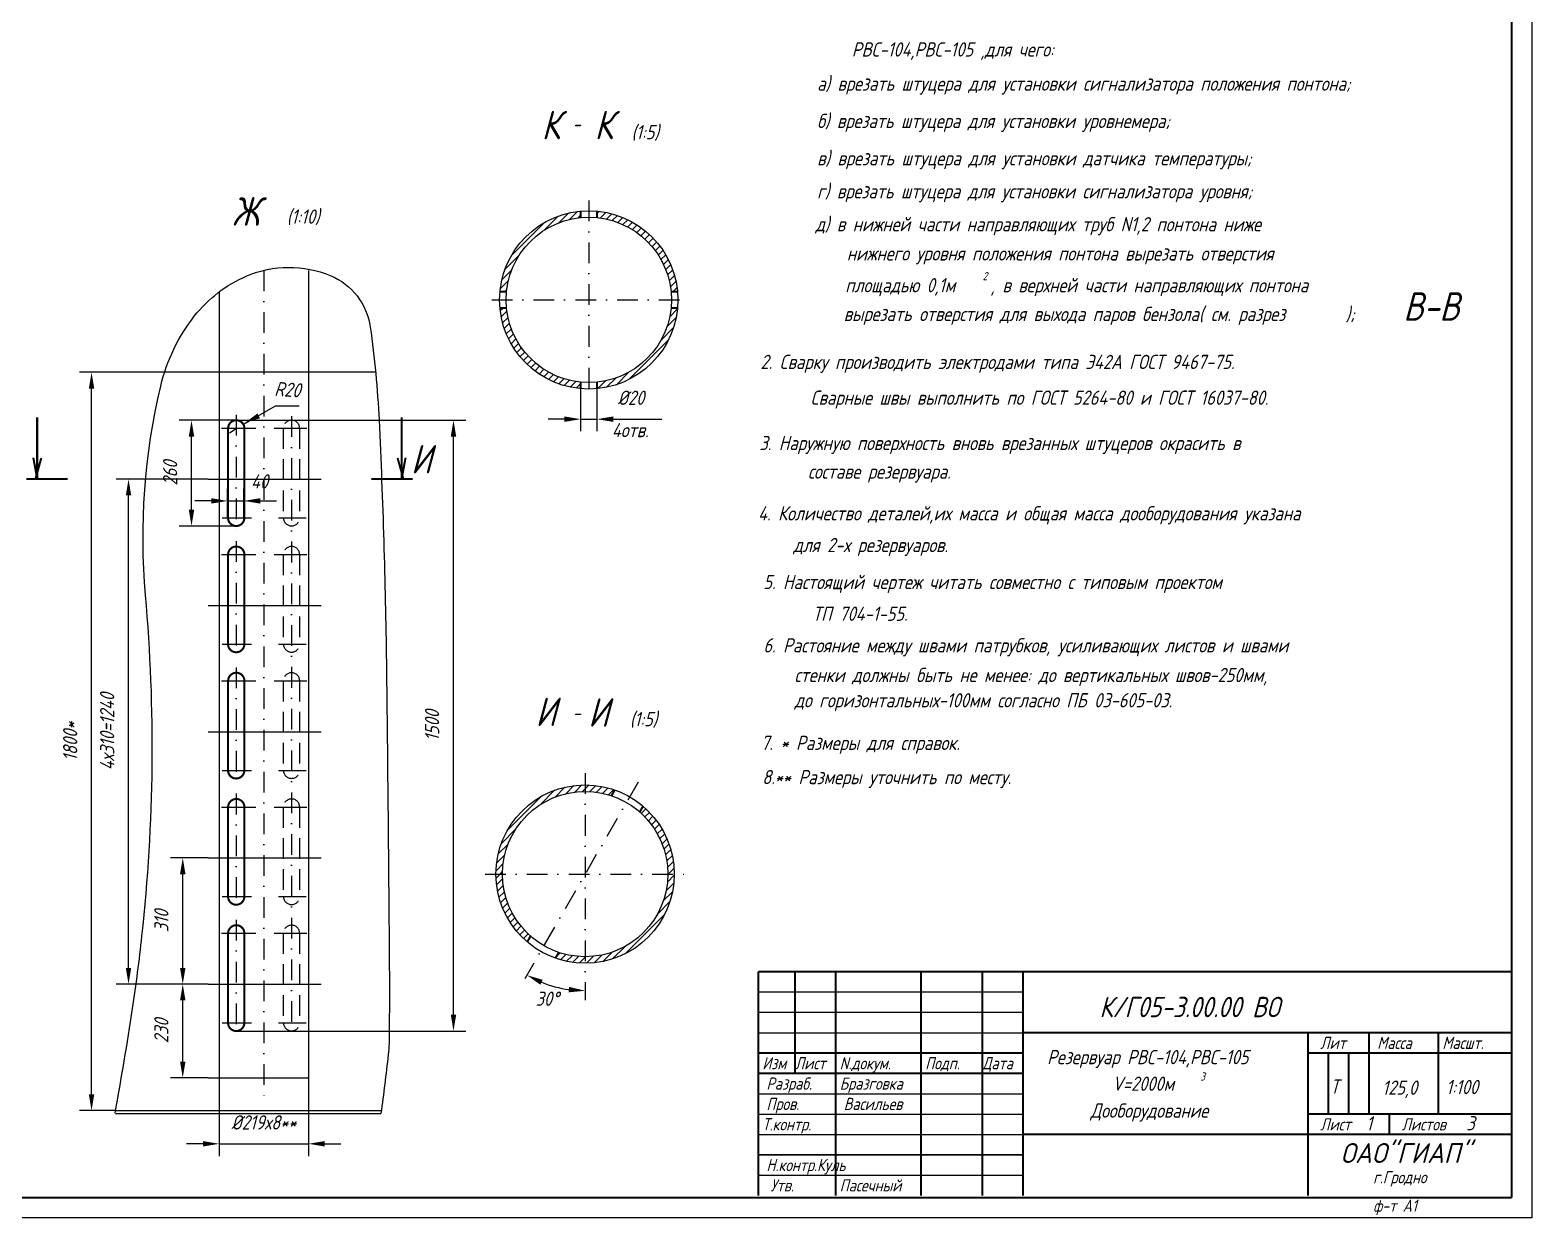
# Model space of a CAD drawing. Extents: x 604 to 1882, y 746 to 1340.
# Drawn here: x 1076.5 to 1445.3, y 746.5 to 1038.2 of the extents above; entities that cross this region are included whole.
import ezdxf
from ezdxf.enums import TextEntityAlignment as Align

# ---------------------------------------------------------------- set-up
doc = ezdxf.new("R2010")
doc.units = 0
doc.header["$LTSCALE"] = 0.4
doc.header["$MEASUREMENT"] = 0
doc.linetypes.add('DASHDOT', pattern=[25.4, 12.7, -6.35, 0, -6.35])
doc.linetypes.add('DASHED', pattern=[19.05, 12.7, -6.35])
doc.layers.get('0').update_dxf_attribs({"linetype": 'CONTINUOUS'})
doc.layers.get('DEFPOINTS').update_dxf_attribs({"linetype": 'CONTINUOUS'})
doc.styles.add('ROMANC', font='romanc', dxfattribs={"width": 0.8, "oblique": 15, "height": 3.5})
doc.dimstyles.get("Standard").update_dxf_attribs({"dimtxt": 0.18, "dimasz": 0.18, "dimexe": 0.18, "dimexo": 0.0625, "dimgap": 0.09, "dimtad": 0, "dimtih": 1, "dimtoh": 1, "dimdec": 4, "dimzin": 0, "dimtxsty": 'STANDARD', "dimcen": 0.09, "dimazin": 3, "dimtfac": 1, "dimtdec": 4, "dimtofl": 0, "dimtmove": 0, "dimatfit": 3, "dimtolj": 1, "dimtzin": 0})

# ---------------------------------------------------------------- blocks, each defined once
blk = doc.blocks.new('*D50')
at = {"color": 0, "linetype": 'BYBLOCK'}
for p, q in [((1131.83, 803.87), (1122.57, 803.87)), ((1125.57, 784.87), (1125.57, 799.87)), ((1131.83, 780.87), (1122.57, 780.87))]:
    blk.add_line(p, q, dxfattribs=at)
for points in [[(1124.9, 799.87), (1126.24, 799.87), (1125.57, 803.87)], [(1124.9, 784.87), (1126.24, 784.87), (1125.57, 780.87)]]:
    blk.add_solid(points, dxfattribs=at)
at = {"layer": 'DEFPOINTS', "color": 0, "linetype": 'BYBLOCK'}
for p in [(1125.57, 803.87), (1131.83, 803.87), (1131.83, 780.87)]:
    blk.add_point(p, dxfattribs=at)
at = {"color": 0, "linetype": 'BYBLOCK', "style": 'ROMANC', "oblique": 15, "width": 0.8}
blk.add_text('230', height=3.5, rotation=90, dxfattribs=at).set_placement((1122.07, 792.37), align=Align.CENTER)
blk = doc.blocks.new('*D51')
at = {"color": 0, "linetype": 'BYBLOCK'}
for p, q in [((1131.83, 834.87), (1122.57, 834.87)), ((1125.57, 807.87), (1125.57, 830.87)), ((1131.83, 803.87), (1122.57, 803.87))]:
    blk.add_line(p, q, dxfattribs=at)
for points in [[(1124.9, 830.87), (1126.24, 830.87), (1125.57, 834.87)], [(1124.9, 807.87), (1126.24, 807.87), (1125.57, 803.87)]]:
    blk.add_solid(points, dxfattribs=at)
at = {"layer": 'DEFPOINTS', "color": 0, "linetype": 'BYBLOCK'}
for p in [(1125.57, 834.87), (1131.83, 834.87), (1131.83, 803.87)]:
    blk.add_point(p, dxfattribs=at)
at = {"color": 0, "linetype": 'BYBLOCK', "style": 'ROMANC', "oblique": 15, "width": 0.8}
blk.add_text('310', height=3.5, rotation=90, dxfattribs=at).set_placement((1122.07, 819.37), align=Align.CENTER)
blk = doc.blocks.new('*D52')
at = {"color": 0, "linetype": 'BYBLOCK'}
for p, q in [((1138.7, 942.35), (1195.05, 942.35)), ((1192.05, 796.37), (1192.05, 938.35)), ((1138.7, 792.37), (1195.05, 792.37))]:
    blk.add_line(p, q, dxfattribs=at)
for points in [[(1191.39, 938.35), (1192.72, 938.35), (1192.05, 942.35)], [(1191.39, 796.37), (1192.72, 796.37), (1192.05, 792.37)]]:
    blk.add_solid(points, dxfattribs=at)
at = {"layer": 'DEFPOINTS', "color": 0, "linetype": 'BYBLOCK'}
for p in [(1138.7, 942.35), (1192.05, 942.35), (1138.7, 792.37)]:
    blk.add_point(p, dxfattribs=at)
at = {"color": 0, "linetype": 'BYBLOCK', "style": 'ROMANC', "oblique": 15, "width": 0.8}
blk.add_text('1500', height=3.5, rotation=90, dxfattribs=at).set_placement((1188.55, 867.36), align=Align.CENTER)
blk = doc.blocks.new('*D53')
at = {"color": 0, "linetype": 'BYBLOCK'}
for p, q in [((1138.73, 942.35), (1124.72, 942.35)), ((1127.72, 920.37), (1127.72, 938.35)), ((1138.7, 916.37), (1124.72, 916.37))]:
    blk.add_line(p, q, dxfattribs=at)
for points in [[(1127.06, 938.35), (1128.39, 938.35), (1127.72, 942.35)], [(1127.06, 920.37), (1128.39, 920.37), (1127.72, 916.37)]]:
    blk.add_solid(points, dxfattribs=at)
at = {"layer": 'DEFPOINTS', "color": 0, "linetype": 'BYBLOCK'}
for p in [(1127.72, 942.35), (1138.73, 942.35), (1138.7, 916.37)]:
    blk.add_point(p, dxfattribs=at)
at = {"color": 0, "linetype": 'BYBLOCK', "style": 'ROMANC', "oblique": 15, "width": 0.8}
blk.add_text('260', height=3.5, rotation=90, dxfattribs=at).set_placement((1124.22, 929.36), align=Align.CENTER)
blk = doc.blocks.new('*D54')
at = {"color": 0, "linetype": 'BYBLOCK'}
for p, q in [((1132.57, 922.54), (1128.57, 922.54)), ((1136.57, 918.42), (1136.57, 925.54)), ((1136.57, 922.54), (1140.59, 922.54)), ((1140.59, 918.52), (1140.59, 925.54)), ((1144.59, 922.54), (1148.59, 922.54))]:
    blk.add_line(p, q, dxfattribs=at)
for points in [[(1132.57, 923.21), (1132.57, 921.88), (1136.57, 922.54)], [(1144.59, 923.21), (1144.59, 921.88), (1140.59, 922.54)]]:
    blk.add_solid(points, dxfattribs=at)
at = {"layer": 'DEFPOINTS', "color": 0, "linetype": 'BYBLOCK'}
for p in [(1140.59, 922.54), (1136.57, 918.42), (1140.59, 918.52)]:
    blk.add_point(p, dxfattribs=at)
at = {"color": 0, "linetype": 'BYBLOCK', "style": 'ROMANC', "oblique": 15, "width": 0.8}
blk.add_text('40', height=3.5, dxfattribs=at).set_placement((1144.43, 925.59), align=Align.CENTER)
blk = doc.blocks.new('*D58')
at = {"color": 0, "linetype": 'BYBLOCK'}
for p, q in [((1122.96, 780.87), (1122.96, 761.67)), ((1144.86, 780.87), (1144.86, 761.67)), ((1118.96, 764.67), (1114.96, 764.67)), ((1122.96, 764.67), (1144.86, 764.67)), ((1148.86, 764.67), (1152.86, 764.67))]:
    blk.add_line(p, q, dxfattribs=at)
for points in [[(1118.96, 765.33), (1118.96, 764), (1122.96, 764.67)], [(1148.86, 765.33), (1148.86, 764), (1144.86, 764.67)]]:
    blk.add_solid(points, dxfattribs=at)
at = {"layer": 'DEFPOINTS', "color": 0, "linetype": 'BYBLOCK'}
for p in [(1122.96, 780.87), (1144.86, 780.87), (1144.86, 764.67)]:
    blk.add_point(p, dxfattribs=at)
at = {"color": 0, "linetype": 'BYBLOCK', "style": 'ROMANC', "oblique": 15, "width": 0.8}
blk.add_text('%%c219х8**', height=3.5, dxfattribs=at).set_placement((1133.91, 768.17), align=Align.CENTER)
blk = doc.blocks.new('*X59')
at = {"color": 0}
for p, q in [((1202.68, 988.95), (1206.22, 992.49)), ((1206.35, 990.83), (1208.77, 993.24)), ((1208.97, 991.65), (1210.96, 993.63)), ((1211.17, 992.05), (1211.71, 992.59)), ((1215.71, 993), (1216.36, 993.65)), ((1216.52, 992.01), (1217.91, 993.4)), ((1218.04, 991.74), (1219.37, 993.07)), ((1219.47, 991.37), (1220.75, 992.65)), ((1220.82, 990.92), (1222.05, 992.16)), ((1194.68, 982.75), (1202.87, 990.94)), ((1222.09, 990.4), (1223.29, 991.6)), ((1223.29, 989.81), (1224.47, 990.98)), ((1224.43, 989.15), (1225.59, 990.31)), ((1225.51, 988.43), (1226.65, 989.58)), ((1226.53, 987.65), (1227.66, 988.79)), ((1227.49, 986.82), (1228.62, 987.95)), ((1228.39, 985.93), (1229.53, 987.06)), ((1229.24, 984.98), (1230.38, 986.12)), ((1230.04, 983.98), (1231.18, 985.12)), ((1193.14, 979.41), (1196.67, 982.94)), ((1230.77, 982.91), (1231.93, 984.07)), ((1231.44, 981.79), (1232.62, 982.97)), ((1232.05, 980.61), (1233.25, 981.8)), ((1192.38, 976.85), (1194.79, 979.27)), ((1232.6, 979.35), (1233.82, 980.58)), ((1233.07, 978.03), (1234.33, 979.29)), ((1233.46, 976.62), (1234.77, 977.93)), ((1191.99, 974.66), (1193.97, 976.65)), ((1193.03, 973.91), (1193.57, 974.45)), ((1233.76, 975.12), (1235.13, 976.5)), ((1234.34, 973.91), (1235.4, 974.97)), ((1191.97, 969.26), (1192.62, 969.91)), ((1192.22, 967.71), (1193.61, 969.1)), ((1192.56, 966.25), (1193.88, 967.58)), ((1232.9, 965.29), (1235.18, 967.57)), ((1233.59, 967.77), (1235.5, 969.68)), ((1233.91, 969.89), (1233.93, 969.91)), ((1192.97, 964.87), (1194.25, 966.15)), ((1193.46, 963.57), (1194.7, 964.8)), ((1194.02, 962.33), (1195.22, 963.53)), ((1231.46, 962.05), (1234.54, 965.13)), ((1194.64, 961.15), (1195.82, 962.33)), ((1195.31, 960.03), (1196.47, 961.19)), ((1196.05, 958.97), (1197.19, 960.11)), ((1196.83, 957.96), (1197.97, 959.09)), ((1223.54, 952.34), (1233.28, 962.08)), ((1197.67, 957), (1198.8, 958.13)), ((1198.56, 956.09), (1199.69, 957.23)), ((1199.51, 955.24), (1200.64, 956.38)), ((1200.5, 954.44), (1201.64, 955.59)), ((1201.55, 953.7), (1202.71, 954.85)), ((1202.66, 953), (1203.83, 954.18)), ((1203.82, 952.37), (1205.01, 953.57)), ((1205.04, 951.8), (1206.27, 953.02)), ((1206.33, 951.29), (1207.59, 952.55)), ((1207.69, 950.85), (1209, 952.16)), ((1209.13, 950.49), (1210.5, 951.87)), ((1215.71, 951.69), (1215.73, 951.71)), ((1215.94, 950.12), (1217.85, 952.04)), ((1218.06, 950.44), (1220.33, 952.72)), ((1220.49, 951.08), (1223.57, 954.16)), ((1210.65, 950.22), (1211.71, 951.28))]:
    blk.add_line(p, q, dxfattribs=at)
blk = doc.blocks.new('*X60')
at = {"color": 0}
for p, q in [((1205.43, 849.81), (1207.85, 852.23)), ((1208.05, 850.64), (1210.04, 852.63)), ((1210.25, 851.04), (1212, 852.79)), ((1212.81, 851.81), (1213.79, 852.78)), ((1213.97, 851.17), (1215.45, 852.64)), ((1215.61, 851.01), (1217, 852.4)), ((1217.13, 850.74), (1218.46, 852.06)), ((1193.81, 841.78), (1201.94, 849.91)), ((1201.74, 847.91), (1205.29, 851.47)), ((1212.2, 851.19), (1212.81, 851.81)), ((1218.56, 850.37), (1219.84, 851.65)), ((1226.58, 845.82), (1227.72, 846.95)), ((1227.49, 844.93), (1228.62, 846.06)), ((1228.34, 843.98), (1229.47, 845.12)), ((1192.25, 838.42), (1195.8, 841.98)), ((1229.13, 842.98), (1230.27, 844.12)), ((1229.87, 841.92), (1231.02, 843.07)), ((1230.54, 840.8), (1231.71, 841.97)), ((1191.48, 835.87), (1193.9, 838.29)), ((1231.15, 839.61), (1232.35, 840.81)), ((1231.7, 838.36), (1232.92, 839.59)), ((1232.17, 837.04), (1233.43, 838.3)), ((1191.09, 833.68), (1193.08, 835.67)), ((1232.56, 835.63), (1233.87, 836.94)), ((1232.86, 834.13), (1234.23, 835.5)), ((1233.05, 832.53), (1234.5, 833.98)), ((1190.93, 831.72), (1192.68, 833.47)), ((1190.94, 829.93), (1191.91, 830.9)), ((1191.91, 830.9), (1192.52, 831.52)), ((1233.02, 828.9), (1234.71, 830.6)), ((1233.11, 830.8), (1233.22, 830.9)), ((1233.22, 830.9), (1234.67, 832.35)), ((1191.07, 828.27), (1192.55, 829.75)), ((1191.32, 826.72), (1192.71, 828.11)), ((1191.65, 825.26), (1192.98, 826.58)), ((1232.01, 824.31), (1234.28, 826.58)), ((1232.69, 826.78), (1234.6, 828.7)), ((1192.07, 823.88), (1193.35, 825.16)), ((1192.56, 822.57), (1193.79, 823.81)), ((1193.12, 821.33), (1194.32, 822.54)), ((1230.58, 821.08), (1233.65, 824.15)), ((1193.73, 820.16), (1194.91, 821.33)), ((1194.41, 819.03), (1195.57, 820.19)), ((1195.14, 817.97), (1196.29, 819.12)), ((1222.61, 811.32), (1232.4, 821.1)), ((1195.93, 816.96), (1197.06, 818.1)), ((1196.77, 816), (1197.9, 817.13)), ((1197.66, 815.1), (1198.79, 816.23)), ((1205.73, 810.6), (1206.68, 811.55)), ((1217.14, 809.43), (1219.41, 811.7)), ((1219.57, 810.07), (1222.64, 813.14)), ((1206.78, 809.85), (1208.09, 811.16)), ((1208.22, 809.49), (1209.59, 810.86)), ((1209.74, 809.22), (1211.19, 810.67)), ((1211.37, 809.05), (1212.81, 810.5)), ((1212.81, 810.5), (1212.92, 810.6)), ((1213.12, 809.01), (1214.81, 810.7)), ((1215.02, 809.12), (1216.93, 811.03))]:
    blk.add_line(p, q, dxfattribs=at)

msp = doc.modelspace()

# ---------------------------------------------------------------- linework, layer by layer
for p, q in [((1445.32, 1340.46), (1445.32, 746.46)), ((1128.82538, 941.29666), (1136.78356, 945.91126)), ((1136.78356, 945.91126), (1142.58026, 945.91126)), ((1223.7123, 942.61626), (1231.62787, 942.61626)), ((1123.55094, 940.37403), (1131.9341, 940.37403)), ((1136.45834, 940.37403), (1144.44231, 940.37403)), ((1120.26158, 927.87403), (1148.01944, 927.87403)), ((1123.684, 918.37403), (1130.86957, 918.37403)), ((1137.52287, 918.37403), (1144.30924, 918.37403)), ((1123.55094, 909.37403), (1131.9341, 909.37403)), ((1136.45834, 909.37403), (1144.44231, 909.37403)), ((1120.26158, 896.87403), (1148.01944, 896.87403)), ((1123.684, 887.37403), (1130.86957, 887.37403)), ((1137.52287, 887.37403), (1144.30924, 887.37403)), ((1123.55094, 878.37403), (1131.9341, 878.37403)), ((1136.45834, 878.37403), (1144.44231, 878.37403)), ((1120.26158, 865.87403), (1148.01944, 865.87403)), ((1123.684, 856.37403), (1130.86957, 856.37403)), ((1137.52287, 856.37403), (1144.30924, 856.37403)), ((1123.55094, 847.37403), (1131.9341, 847.37403)), ((1136.45834, 847.37403), (1144.44231, 847.37403)), ((1120.26158, 834.87403), (1148.01944, 834.87403)), ((1123.684, 825.37403), (1130.86957, 825.37403)), ((1137.52287, 825.37403), (1144.30924, 825.37403)), ((1123.55094, 816.37403), (1131.9341, 816.37403)), ((1136.45834, 816.37403), (1144.44231, 816.37403)), ((1120.26158, 803.87403), (1148.01944, 803.87403)), ((1255.32, 801.96), (1320.32, 801.96)), ((1255.32, 796.96), (1320.32, 796.96)), ((1123.684, 794.37403), (1130.86957, 794.37403)), ((1137.52287, 794.37403), (1144.30924, 794.37403)), ((1255.32, 791.96), (1320.32, 791.96)), ((1120.26158, 780.87403), (1144.86158, 780.87403)), ((1255.32, 776.96), (1320.32, 776.96)), ((1097.51197, 772.87403), (1162.77187, 772.87403)), ((1097.51197, 772.07403), (1161.0491, 772.07403)), ((1161.01167, 772.0831), (1162.67601, 772.0831)), ((1255.32, 771.96), (1320.32, 771.96)), ((1255.32, 766.96), (1440.32, 766.96)), ((1255.32, 761.96), (1320.32, 761.96)), ((1320.32, 761.96), (1255.32, 761.96)), ((1255.32, 761.96), (1320.32, 761.96)), ((1255.32, 756.96), (1320.32, 756.96)), ((1445.32, 746.46), (604.32, 746.46)), ((1445.32, 746.46), (1445.32, 746.46))]:
    msp.add_line(p, q)
at = {"linetype": 'DASHDOT'}
for p, q in [((1213.7123, 996.2744), (1213.7123, 947.66308)), ((1133.91158, 979.15949), (1133.91158, 774.37403)), ((1189.9006, 971.90873), (1238.33861, 971.90873)), ((1127.12524, 943.6503), (1127.12524, 915.50077)), ((1140.69793, 943.31429), (1140.69793, 792.37403)), ((1127.12524, 912.6503), (1127.12524, 884.50077)), ((1127.12524, 881.6503), (1127.12524, 853.50077)), ((1212.81459, 855.67138), (1212.81459, 799.93722)), ((1225.80885, 853.45004), (1197.98556, 805.17334)), ((1127.12524, 850.6503), (1127.12524, 822.50077)), ((1188.25164, 830.90346), (1237.28405, 830.90346)), ((1127.12524, 819.6503), (1127.12524, 791.50077))]:
    msp.add_line(p, q, dxfattribs=at)
at = {"linetype": 'CONTINUOUS'}
for p, q in [((1144.86158, 979.15949), (1144.86158, 780.87403)), ((1122.96158, 973.88698), (1122.96158, 780.87403))]:
    msp.add_line(p, q, dxfattribs=at)
at = {"color": 0, "linetype": 'BYBLOCK'}
for p, q in [((1161.35335, 954.13279), (1088.60961, 954.13279)), ((1091.60961, 776.82247), (1091.60961, 950.13279)), ((1211.7123, 950.10024), (1211.7123, 939.62985)), ((1215.7123, 950.10024), (1215.7123, 939.62985)), ((1207.7123, 942.61626), (1203.7123, 942.61626)), ((1211.7123, 942.61626), (1215.7123, 942.61626)), ((1219.7123, 942.61626), (1223.7123, 942.61626)), ((1125.47661, 939.24263), (1127.14372, 940.3475)), ((1120.26158, 927.87403), (1097.68889, 927.87403)), ((1100.68889, 807.87403), (1100.68889, 923.87403)), ((1113.99959, 803.87403), (1097.68889, 803.87403)), ((1097.4968, 772.82247), (1088.60961, 772.82247))]:
    msp.add_line(p, q, dxfattribs=at)
at = {"linetype": 'DASHED'}
for p, q in [((1138.69793, 940.37403), (1138.69793, 918.37403)), ((1142.69793, 940.37403), (1142.69793, 918.37403)), ((1138.69793, 909.37403), (1138.69793, 887.37403)), ((1142.69793, 909.37403), (1142.69793, 887.37403)), ((1138.69793, 878.37403), (1138.69793, 856.37403)), ((1142.69793, 878.37403), (1142.69793, 856.37403)), ((1138.69793, 847.37403), (1138.69793, 825.37403)), ((1142.69793, 847.37403), (1142.69793, 825.37403)), ((1138.69793, 816.37403), (1138.69793, 794.37403)), ((1142.69793, 816.37403), (1142.69793, 794.37403))]:
    msp.add_line(p, q, dxfattribs=at)
at = {"const_width": 0.5}
for points in [[(1440.32, 1335.46), (1440.32, 751.46)], [(1211.7123, 993.71721), (1211.7123, 992.10996)], [(1215.7123, 993.71721), (1215.7123, 992.10996)], [(1191.90382, 973.90873), (1193.51107, 973.90873)], [(1233.91354, 973.90873), (1235.52079, 973.90873)], [(1191.90382, 969.90873), (1193.51107, 969.90873)], [(1233.91354, 969.90873), (1235.52079, 969.90873)], [(1211.7123, 951.70749), (1211.7123, 950.10024)], [(1215.7123, 951.70749), (1215.7123, 950.10024)], [(1078.25012, 928.0226), (1078.25012, 943.03908)], [(1125.12524, 940.37403), (1125.12524, 918.37403)], [(1129.12524, 940.37403), (1129.12524, 918.37403)], [(1167.7702, 928.0226), (1167.7702, 943.03908)], [(1078.25012, 928.0226), (1077.29907, 933.15481)], [(1077.87042, 928.03912), (1079.26362, 933.06934)], [(1168.14991, 928.03912), (1166.75671, 933.06934)], [(1167.7702, 928.0226), (1168.72126, 933.15481)], [(1075.55361, 927.92569), (1085.72241, 927.92569)], [(1170.46671, 927.92569), (1160.29792, 927.92569)], [(1125.12524, 909.37403), (1125.12524, 887.37403)], [(1129.12524, 909.37403), (1129.12524, 887.37403)], [(1125.12524, 878.37403), (1125.12524, 856.37403)], [(1129.12524, 878.37403), (1129.12524, 856.37403)], [(1125.12524, 847.37403), (1125.12524, 825.37403)], [(1129.12524, 847.37403), (1129.12524, 825.37403)], [(1125.12524, 816.37403), (1125.12524, 794.37403)], [(1129.12524, 816.37403), (1129.12524, 794.37403)], [(1255.32, 806.96), (1440.32, 806.96)], [(1255.32, 751.96), (1255.32, 806.96)], [(1264.32, 781.96), (1264.32, 806.96)], [(1274.32, 751.96), (1274.32, 806.96)], [(1295.32, 751.96), (1295.32, 806.96)], [(1310.32, 751.96), (1310.32, 806.96)], [(1320.32, 751.96), (1320.32, 806.96)], [(1320.32, 791.96), (1440.32, 791.96)], [(1390.32, 751.96), (1390.32, 791.96)], [(1405.32, 771.96), (1405.32, 791.96)], [(1422.32, 771.96), (1422.32, 791.96)], [(1255.32, 786.96), (1320.32, 786.96)], [(1255.32, 786.96), (1320.32, 786.96)], [(1390.32, 786.96), (1440.32, 786.96)], [(1390.32, 786.96), (1440.32, 786.96)], [(1395.32, 771.96), (1395.32, 786.96)], [(1400.32, 771.96), (1400.32, 786.96)], [(1255.32, 781.96), (1320.32, 781.96)], [(1255.32, 781.96), (1320.32, 781.96)], [(1390.32, 771.96), (1440.32, 771.96)], [(1390.32, 771.96), (1440.32, 771.96)], [(1410.32, 766.96), (1410.32, 771.96)], [(1320.32, 766.96), (1440.32, 766.96)], [(1390.32, 766.96), (1440.32, 766.96)], [(1440.32, 751.46), (612.32, 751.46)]]:
    msp.add_lwpolyline(points, dxfattribs=at)
msp.add_lwpolyline([(1097.39167, 772.16347, 0.007133778), (1101.66346, 797.85912, 0.010353348), (1103.9861, 815.65732, 0.049322968), (1104.8648, 899.39182, -0.08053), (1108.6022, 950.75184, -0.107840877), (1116.84374, 967.8916, -0.127031906), (1129.70436, 977.77075, -0.201091932), (1150.23956, 977.88223, -0.265795951), (1160.03871, 965.24979, -0.023049483), (1162.19547, 942.39422, -0.008882328), (1163.99536, 882.87508, -0.001355056), (1164.72888, 807.69938, -0.005536054), (1164.65481, 789.29741, -0.024969221), (1164.47587, 786.54946, -0.004766321), (1162.66565, 772.0831)], format="xyb")
for points in [[(1129.14354, 940.37403, 0.986822004), (1125.1439, 940.37403, 0.986822004)], [(1125.12524, 918.37403, 1), (1129.12524, 918.37403, 1)], [(1129.14354, 909.37403, 0.986822004), (1125.1439, 909.37403, 0.986822004)], [(1125.12524, 887.37403, 1), (1129.12524, 887.37403, 1)], [(1129.14354, 878.37403, 0.986822004), (1125.1439, 878.37403, 0.986822004)], [(1125.12524, 856.37403, 1), (1129.12524, 856.37403, 1)], [(1129.14354, 847.37403, 0.986822004), (1125.1439, 847.37403, 0.986822004)], [(1125.12524, 825.37403, 1), (1129.12524, 825.37403, 1)], [(1129.14354, 816.37403, 0.986822004), (1125.1439, 816.37403, 0.986822004)], [(1125.12524, 794.37403, 1), (1129.12524, 794.37403, 1)]]:
    msp.add_lwpolyline(points, format="xyb", dxfattribs=at)
at = {"linetype": 'CONTINUOUS', "const_width": 0.5}
for points in [[(1220.10047, 851.55596), (1219.28676, 850.14407)], [(1227.03174, 847.56127), (1226.21802, 846.14938)], [(1199.41115, 815.65754), (1198.59744, 814.24565)], [(1206.34242, 811.66285), (1205.5287, 810.25096)]]:
    msp.add_lwpolyline(points, dxfattribs=at)
for centre, radius in [((1213.7123, 971.90873), 21.9), ((1213.7123, 971.90873), 20.3), ((1212.81459, 830.90346), 21.9), ((1212.81459, 830.90346), 20.3)]:
    msp.add_circle(centre, radius)
at = {"linetype": 'DASHED'}
for centre, start, end in [((1140.71646, 940.3475), 0.7600404, 179.2399596), ((1140.71646, 918.4064), 180.9275966, 359.0724034), ((1140.71646, 909.3475), 0.7600404, 179.2399596), ((1140.71646, 887.4064), 180.9275966, 359.0724034), ((1140.71646, 878.3475), 0.7600404, 179.2399596), ((1140.71646, 856.4064), 180.9275966, 359.0724034), ((1140.71646, 847.3475), 0.7600404, 179.2399596), ((1140.71646, 825.4064), 180.9275966, 359.0724034), ((1140.71646, 816.3475), 0.7600404, 179.2399596), ((1140.71646, 794.4064), 180.9275966, 359.0724034)]:
    msp.add_arc(centre, 2, start, end, dxfattribs=at)
at = {"color": 0, "linetype": 'BYBLOCK'}
msp.add_arc((1212.81459, 830.90346), 28.64801, 248.0503627, 261.9935207, dxfattribs=at)
for points in [[(1090.94294, 950.13279), (1092.27627, 950.13279), (1091.60961, 954.13279)], [(1132.96666, 942.82494), (1132.36587, 944.01524), (1129.09536, 941.61769)], [(1207.7123, 943.28293), (1207.7123, 941.94959), (1211.7123, 942.61626)], [(1219.7123, 943.28293), (1219.7123, 941.94959), (1215.7123, 942.61626)], [(1100.02222, 923.87403), (1101.35556, 923.87403), (1100.68889, 927.87403)], [(1100.02222, 807.87403), (1101.35556, 807.87403), (1100.68889, 803.87403)], [(1201.81445, 803.73263), (1202.39796, 804.9315), (1198.50959, 806.08259)], [(1208.87089, 803.19974), (1208.77781, 801.86966), (1212.81459, 802.25545)], [(1090.94294, 776.82247), (1092.27627, 776.82247), (1091.60961, 772.82247)]]:
    msp.add_solid(points, dxfattribs=at)
at = {"layer": 'DEFPOINTS', "color": 0, "linetype": 'BYBLOCK'}
for p in [(1091.60961, 954.13279), (1109.80639, 954.13279), (1211.7123, 944.74117), (1215.7123, 944.70006), (1128.81083, 941.45237), (1215.7123, 942.61626), (1127.14372, 940.3475), (1100.68889, 927.87403), (1120.26158, 927.87403), (1212.81459, 855.67138), (1197.98556, 805.17334), (1197.98556, 805.17334), (1113.99959, 803.87403), (1208.3219, 802.60992), (1212.81459, 799.93722), (1212.81459, 799.93722), (1097.4968, 772.82247)]:
    msp.add_point(p, dxfattribs=at)

# ---------------------------------------------------------------- block references
for name in ['*X59', '*X60']:
    msp.add_blockref(name, (0, 0))

# ---------------------------------------------------------------- texts
at = {"style": 'ROMANC', "oblique": 15, "width": 0.8}
for s, height, p in [('РВС-104,РВС-105 ,для чего:', 3.5, (1278.29206, 1031.64714)), ('а) врезать штуцера для установки сигнализатора положения понтона;', 3.5, (1269.78206, 1023.26714)), ('К', 7, (1202.10844, 1011.35486)), ('К', 7, (1215.09452, 1011.35486)), ('б) врезать штуцера для установки уровнемера;', 3.5, (1269.78206, 1014.09714)), ('-', 3.5, (1209.71659, 1013.33631)), ('(1:5)', 3.5, (1224.20105, 1011.3398)), ('в) врезать штуцера для установки датчика температуры;', 3.5, (1269.78206, 1004.93714)), ('г) врезать штуцера для установки сигнализатора уровня;', 3.5, (1269.78206, 996.8366)), ('Ж', 7, (1126.11852, 990.13222)), ('(1:10)', 3.5, (1139.54498, 990.60875)), ('д) в нижней части направляющих труб N1,2 понтона ниже', 3.5, (1269.36132, 988.73452)), ('нижнего уровня положения понтона вырезать отверстия', 3.5, (1277.07652, 981.55946)), ('2', 2, (1310.43813, 976.73926)), ('площадью 0,1м', 3.5, (1276.68281, 973.76224)), (', в верхней части направляющих понтона', 3.5, (1312.43106, 973.76224)), ('В-В', 7, (1413.7178, 966.76937)), ('вырезать отверстия для выхода паров бензола( см. разрез        );', 3.5, (1276.31043, 966.69184)), ('2. Сварку производить электродами типа Э42А ГОСТ 9467-75. ', 3.5, (1255.86275, 954.92246)), ('Сварные швы выполнить по ГОСТ 5264-80 и ГОСТ 16037-80.', 3.5, (1268.18521, 946.14135)), ('4отв.', 3.5, (1219.38014, 938.18922)), ('3. Наружную поверхность вновь врезанных штуцеров окрасить в', 3.5, (1255.59401, 935.00509)), (' И', 7, (1166.29704, 929.29554)), ('составе резервуара.', 3.5, (1267.54597, 927.9965)), ('4. Количество деталей,их масса и общая масса дооборудования указана', 3.5, (1255.27521, 917.73547)), ('для 2-х резервуаров.', 3.5, (1263.92521, 909.95547)), ('5. Настоящий чертеж читать совместно с типовым проектом', 3.5, (1256.55847, 900.87547)), ('ТП 704-1-55.', 3.5, (1268.68521, 893.08547)), ('6. Растояние между швами патрубков, усиливающих листов и швами ', 3.5, (1256.57829, 885.32405)), ('стенки должны быть не менее: до вертикальных швов-250мм,', 3.5, (1264.23531, 878.03657)), (' И', 7, (1196.89983, 867.27181)), ('до горизонтальных-100мм согласно ПБ 03-605-03.', 3.5, (1264.23531, 871.84222)), (' И', 7, (1209.8239, 867.11431)), ('(1:5)', 3.5, (1223.79638, 867.205)), ('-', 3.5, (1209.76904, 868.78005)), ('7. * Размеры для справок.', 3.5, (1255.98335, 861.37093)), ('8.** Размеры уточнить по месту.', 3.5, (1256.2941, 852.96984)), ('К/Г05-3.00.00 ВО', 5, (1339.12, 795.76)), ('Лит', 3, (1393.32, 787.96)), ('Масса', 3, (1407.32, 787.96)), ('Масшт.', 3, (1423.32, 787.96)), ('Изм', 3, (1256.32, 782.96)), ('Лист', 3, (1264.32, 782.96)), ('N.докум.', 3, (1275.32, 782.96)), ('Подп.', 3, (1296.32, 782.96)), ('Дата', 3, (1310.32, 782.96)), ('Резервуар РВС-104,РВС-105', 3.5, (1326.26, 784.21)), ('3', 2, (1363.89, 780.2)), ('Разраб.', 3, (1257.32, 777.96)), ('Бразговка', 3, (1275.32, 777.96)), ('  V=2000м', 3.5, (1338.55, 777.68)), ('Т', 3.5, (1395.82, 776.96)), ('125,0', 3.5, (1408.53879, 776.70618)), ('1:100', 3.5, (1424.23, 776.87)), ('Пров.', 3, (1257.32, 772.96)), ('Васильев', 3, (1276.32, 772.96)), ('Дооборудование', 3.5, (1336.9, 771.08)), ('Т.контр.', 3, (1256.32, 767.96)), ('Лист', 3, (1393.32, 767.96)), ('1', 3.5, (1404.61, 767.94)), ('Листов', 3, (1413.32, 767.96)), ('3', 3.5, (1429.20395, 767.97577)), ('Н.контр.Куль', 3, (1257.32, 757.96)), ('г.Гродно', 3, (1406.32, 754.96)), ('Утв.', 3, (1258.32, 752.96)), ('Пасечный', 3, (1275.32, 752.96)), ('ф-т А1', 3, (1406.32, 747.96))]:
    msp.add_text(s, height=height, dxfattribs=at).set_placement(p)
at = {"color": 0, "linetype": 'BYBLOCK', "style": 'ROMANC', "oblique": 15, "width": 0.8}
for s, rotation, p in [('R20', 356.3717685, (1139.6171, 948.13305)), ('4х310=1240', 90, (1097.18889, 865.87403)), ('1800*', 90, (1088.10961, 863.47763))]:
    msp.add_text(s, height=3.5, rotation=rotation, dxfattribs=at).set_placement(p, align=Align.CENTER)
for s, p in [('%%c20', (1224.07076, 946.11626)), ('30%%d', (1203.49488, 798.5478))]:
    msp.add_text(s, height=3.5, dxfattribs=at).set_placement(p, align=Align.CENTER)
at = {"style": 'ROMANC', "oblique": 15, "width": 0.8}
msp.add_text('ОАО"ГИАП"', height=4.883721, dxfattribs=at).set_placement((1398.32, 759.96), (1430.32, 759.96), align=Align.ALIGNED)

# ---------------------------------------------------------------- dimensions: what is measured, and where the dimension line sits
for base, p1, p2, text, picture, middle in [((1116.15122, 942.34741), (1127.12524, 916.37403), (1127.1622, 942.34741), '260', '*D53', (1112.65122, 929.36072)), ((1180.48143, 942.34741), (1127.12524, 792.37403), (1127.12524, 942.34741), '1500', '*D52', (1176.98143, 867.36072)), ((1113.99959, 834.87403), (1120.26158, 803.87403), (1120.26158, 834.87403), '310', '*D51', (1110.49959, 819.37403)), ((1113.99959, 803.87403), (1120.26158, 780.87403), (1120.26158, 803.87403), '230', '*D50', (1110.49959, 792.37403))]:
    dim = msp.add_linear_dim(base=base, p1=p1, p2=p2, angle=90, text=text, dimstyle='Standard')
    dim.commit()
    dim.dimension.update_dxf_attribs({"geometry": picture, "text_midpoint": middle, "insert": (-11.57155, 0)})
dim = msp.add_linear_dim(base=(1129.02187, 922.54372), p1=(1124.99365, 918.42003), p2=(1129.02187, 918.51821), text='40', dimstyle='Standard')
dim.commit()
dim.dimension.update_dxf_attribs({"geometry": '*D54', "text_midpoint": (1132.85359, 925.58738), "dimtype": 128, "insert": (-11.57155, 0)})
dim = msp.add_linear_dim(base=(1144.86158, 764.66774), p1=(1122.96158, 780.87403), p2=(1144.86158, 780.87403), text='%%c219х8**', dimstyle='Standard')
dim.commit()
dim.dimension.update_dxf_attribs({"geometry": '*D58', "text_midpoint": (1133.91158, 768.16774)})

doc.saveas('drawing.dxf')
